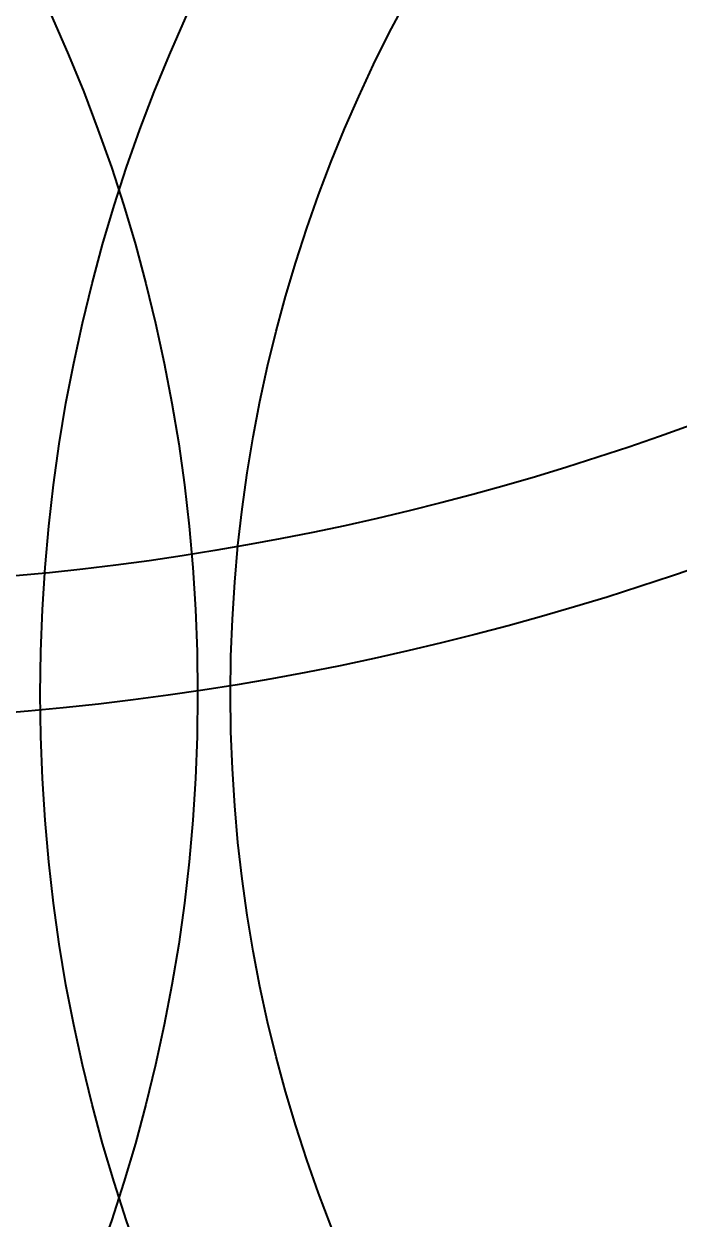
# Model space of a CAD drawing. Header units: metres. Extents: x -325 to 301, y -147 to 149.
# Drawn here: x 17.287 to 18.327, y 75.617 to 77.513 of the extents above; entities that cross this region are included whole.
import ezdxf

# ---------------------------------------------------------------- set-up
doc = ezdxf.new("R2010")
doc.units = ezdxf.units.M
doc.layers.get('Defpoints').update_dxf_attribs({"lineweight": 13})
doc.layers.add('-AUX-QAD', color=5, linetype='Continuous', plot=False)
doc.layers.add('-AUX_MON', color=3, linetype='Continuous', plot=False)
doc.layers.add('0-TX-1_25', color=7, linetype='Continuous', true_color=0x3f4f7f)
doc.styles.get("Standard").update_dxf_attribs({"font": 'arial.ttf'})
doc.dimstyles.new('ISO-25', dxfattribs={"dimtxt": 0.1, "dimasz": 0.1, "dimexe": 0.1, "dimexo": 0.1, "dimgap": 0.1, "dimtad": 1, "dimdec": 0, "dimlfac": 100, "dimzin": 9, "dimtxsty": 'Standard', "dimblk": 'OBLIQUE', "dimcen": 0.1, "dimadec": 0, "dimazin": 0, "dimtfac": 1, "dimtdec": 0, "dimtmove": 0, "dimatfit": 3, "dimldrblk": 'OBLIQUE', "dimfxl": 1, "dimarcsym": 0})

# ---------------------------------------------------------------- blocks, each defined once
blk = doc.blocks.new('_Oblique')
at = {"color": 0, "lineweight": -2}
blk.add_line((-0.499999999995058, -0.4999999998130015), (0.500000000028669, 0.500000000163238), dxfattribs=at)
blk = doc.blocks.new('*D1016')
at = {"layer": '0-TX-1_25', "color": 0, "lineweight": -2, "transparency": 16777216}
for p, q in [((15.70371011793327, 77.18496445276551), (15.57871011793327, 77.18496445276551)), ((15.60371011793328, 76.9849631720738), (15.60371011793328, 77.18496445276551)), ((15.52872370034129, 76.9849631720738), (15.62871011793328, 76.9849631720738))]:
    blk.add_line(p, q, dxfattribs=at)
at = {"layer": 'Defpoints', "color": 0, "transparency": 16777216}
for p in [(15.60371011793328, 77.18496445276551), (18.88573987687564, 77.18496445276551), (15.50372370034129, 76.9849631720738)]:
    blk.add_point(p, dxfattribs=at)
at = {"layer": '0-TX-1_25', "color": 0, "lineweight": -2, "transparency": 16777216, "xscale": 0.025, "yscale": 0.025, "zscale": 0.025}
for p, rotation in [((15.60371011793328, 77.18496445276551), 90), ((15.60371011793328, 76.9849631720738), 270)]:
    blk.add_blockref('_Oblique', p, dxfattribs=dict(at, rotation=rotation))
at = {"layer": '0-TX-1_25', "color": 0, "transparency": 16777216, "insert": (15.56084006336303, 77.08496381241964), "char_height": 0.035, "attachment_point": 5, "rotation": 90}
blk.add_mtext('20', dxfattribs=at)

msp = doc.modelspace()

# ---------------------------------------------------------------- linework, layer by layer
at = {"layer": '-AUX-QAD'}
for radius in [4.423163336561861, 4.207516772289723]:
    msp.add_circle((16.89760635375546, 80.82832178061602), radius, dxfattribs=at)
at = {"layer": '-AUX_MON'}
for centre, radius in [((14.95766439187632, 76.45016396264691), 2.605396921805838), ((19.91883515369868, 76.45016396264691), 2.605396921805838), ((19.91883515369868, 76.45016396264691), 2.303722373471873)]:
    msp.add_circle(centre, radius, dxfattribs=at)

# ---------------------------------------------------------------- dimensions: what is measured, and where the dimension line sits
at = {"layer": '0-TX-1_25'}
dim = msp.add_linear_dim(base=(15.60371011793328, 77.18496445276551), p1=(15.50372370034128, 76.98496317207378), p2=(18.88573987687563, 77.18496445276548), angle=90, dimstyle='ISO-25', override={"dimtxt": 0.035, "dimasz": 0.025, "dimexe": 0.025, "dimexo": 0.025, "dimgap": 0.025, "dimblk1": 'Oblique', "dimblk2": 'Oblique', "dimsah": 1, "dimfxl": 0.1, "dimfxlon": 1, "dimarcsym": 1}, dxfattribs=at)
dim.commit()
dim.dimension.update_dxf_attribs({"geometry": '*D1016', "text_midpoint": (15.56084006336303, 77.08496381241964)})

doc.saveas('drawing.dxf')
